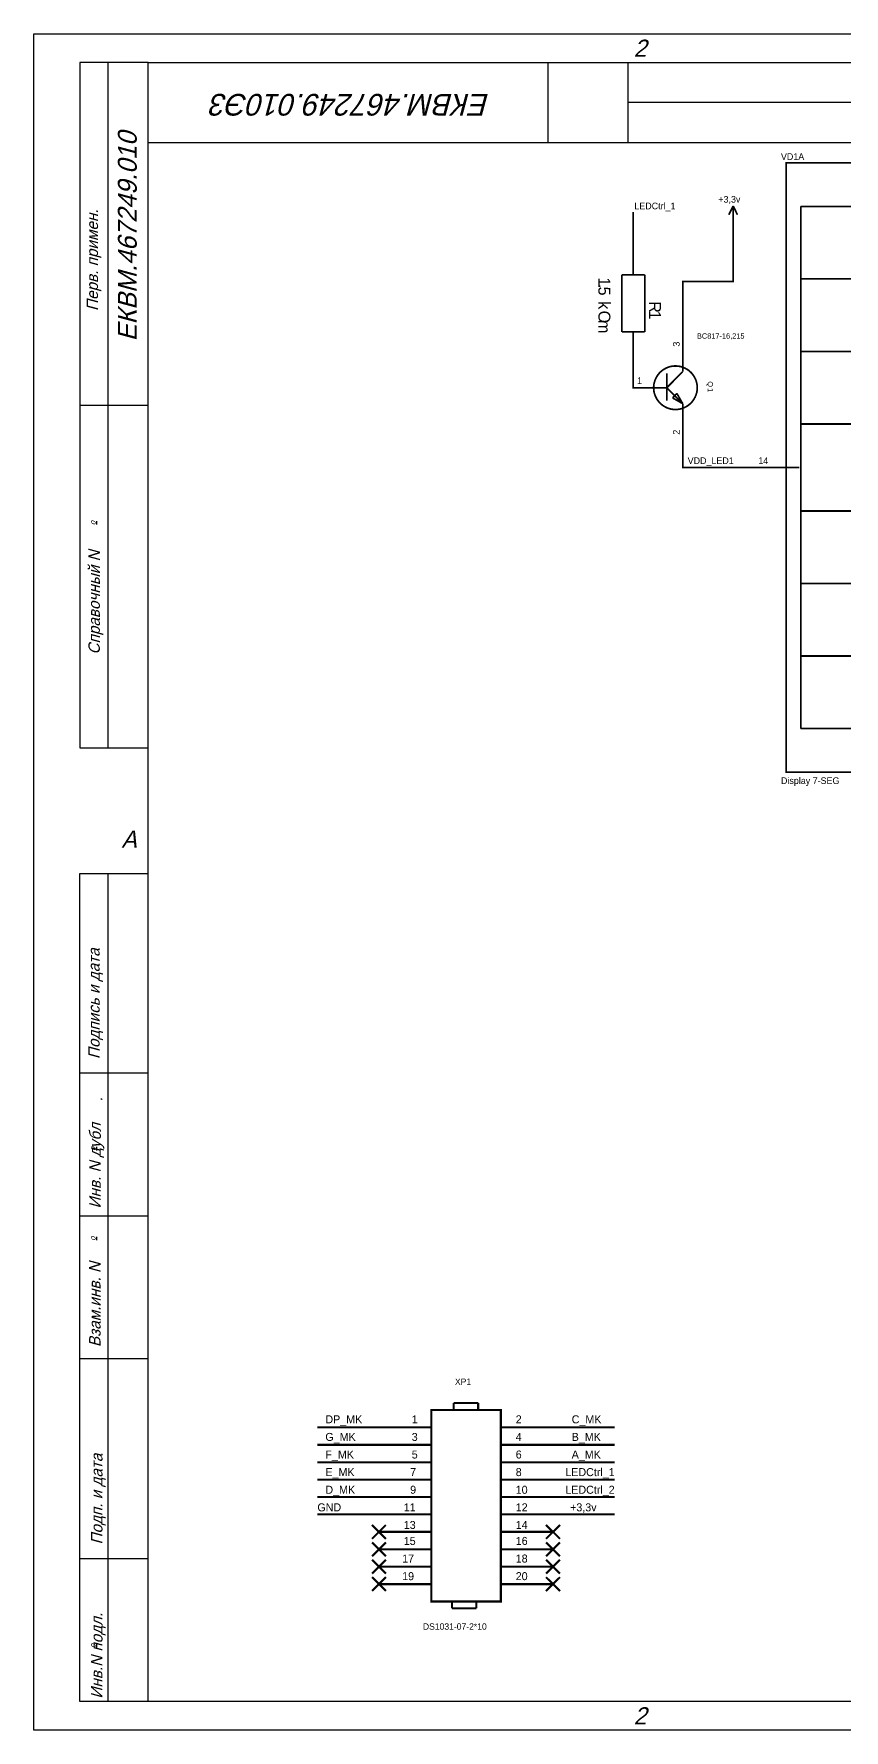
# Model space of a CAD drawing. Header units: millimetres. Extents: x 0 to 420, y 0 to 297.
# Drawn here: x 0 to 141.8, y 0 to 297 of the extents above; entities that cross this region are included whole.
import ezdxf
from ezdxf.enums import TextEntityAlignment as Align

# ---------------------------------------------------------------- set-up
doc = ezdxf.new("R2010")
doc.units = ezdxf.units.MM
doc.header["$MEASUREMENT"] = 0
doc.layers.add('FORMATKA', color=12, linetype='Continuous')
doc.layers.add('Sheet', color=255, linetype='Continuous')
doc.styles.add('TXT', font='tx.shx', dxfattribs={"oblique": 15, "height": 2})

# ---------------------------------------------------------------- blocks, each defined once
blk = doc.blocks.new('A$C4EF315D5')
at = {"layer": 'FORMATKA', "color": 4}
for p, q in [((29.54, -25.06), (29.54, -145.06)), ((41.54, -25.06), (29.54, -25.06)), ((34.54, -145.06), (34.54, -25.06)), ((111.52, -39.06), (111.52, -25.06)), ((125.52, -39.06), (125.52, -25.06)), ((178.52, -32.06), (125.52, -32.06)), ((41.52, -39.06), (111.52, -39.06)), ((111.52, -39.06), (125.52, -39.06)), ((125.52, -39.06), (178.52, -39.06)), ((29.54, -85.06), (41.54, -85.06)), ((29.54, -145.06), (41.54, -145.06)), ((29.54, -167.06), (41.54, -167.06)), ((29.54, -312.06), (29.54, -167.06)), ((34.54, -312.06), (34.54, -167.06)), ((41.54, -202.06), (29.54, -202.06)), ((41.54, -227.06), (29.54, -227.06)), ((41.54, -252.06), (29.54, -252.06)), ((41.54, -287.06), (29.54, -287.06)), ((41.54, -312.06), (29.54, -312.06))]:
    blk.add_line(p, q, dxfattribs=at)
at = {"layer": 'FORMATKA'}
for p, q in [((32.54, -105.98), (32.54, -105.35)), ((32.54, -215.57), (32.54, -214.94)), ((32.54, -231.3), (32.54, -230.67)), ((32.54, -302.59), (32.54, -301.96))]:
    blk.add_line(p, q, dxfattribs=at)
at = {"layer": 'FORMATKA', "color": 12}
blk.add_lwpolyline([(21.52, -317.06), (21.52, -20.06), (441.52, -20.06), (441.52, -317.06)], close=True, dxfattribs=at)
at = {"layer": 'FORMATKA', "color": 4}
blk.add_lwpolyline([(41.52, -312.06), (41.52, -25.06), (436.52, -25.06), (436.52, -312.06), (41.52, -312.06)], dxfattribs=at)
at = {"layer": 'FORMATKA', "color": 12, "style": 'TXT', "oblique": 15}
for s, p in [('2', (126.52, -24.06)), ('А', (36.84, -162.56)), ('2', (126.52, -316.06))]:
    blk.add_text(s, height=3, dxfattribs=at).set_placement(p)
at = {"layer": 'FORMATKA', "style": 'TXT', "oblique": 15}
for s, height, p in [('Перв. примен.', 2, (32.74, -68.57)), ('о', 1, (32.3, -106.06)), ('Справочный N', 2, (33.06, -128.72)), ('Подпись и дата', 2, (33.02, -199.56)), ('.', 2, (33.51, -206.99)), ('Инв. N дубл', 2, (33.23, -225.73)), ('о', 1, (32.3, -215.65)), ('о', 1, (32.3, -231.38)), ('Взам.инв. N', 2, (33.18, -249.99)), ('Подп. и дата', 2, (33.52, -284.56)), ('Инв.N подл.', 2, (33.52, -311.56)), ('о', 1, (32.3, -302.68))]:
    blk.add_text(s, height=height, rotation=90, dxfattribs=at).set_placement(p)
for tag, height, rotation, p in [('ОБОЗНАЧЕНИЕ', 3.8, 180, (77.02, -30.56)), ('ПЕРВ.ПРИМЕНЕНИЕ', 3.3, 90, (39.52, -55.56))]:
    blk.add_attdef(tag, text='', height=height, rotation=rotation, dxfattribs=at).set_placement(p, align=Align.CENTER)
for tag, height, p in [('ОБОЗНАЧЕНИЕ', 5, (375.52, -268.06)), ('НАИМЕНОВАНИЕ1', 3, (352.02, -280.06)), ('МАСШТАБ', 5, (426.52, -287.06)), ('НАИМЕНОВАНИЕ2', 4, (352.02, -288.06)), ('НАИМЕНОВАНИЕ3', 2.5, (352.02, -295.56))]:
    blk.add_attdef(tag, text='', height=height, dxfattribs=at).set_placement(p, align=Align.CENTER)
for tag, p, height in [('РАЗРАБОТАЛ', (270.02, -285.56), 2), ('ПРОВЕРИЛ', (270.02, -290.56), 2), ('Т.КОНТР', (270.02, -295.56), 2), ('ЛИСТ', (400.02, -296.06), 2.5), ('ЛИСТОВ', (423.02, -296.06), 2.5), ('Н.КОНТР', (270.02, -305.56), 2), ('УТВЕРДИЛ', (270.02, -310.56), 2)]:
    blk.add_attdef(tag, p, '', height=height, dxfattribs=at)

msp = doc.modelspace()

# ---------------------------------------------------------------- linework, layer by layer
at = {"layer": 'Sheet', "color": 0}
for points, const_width in [([(131.69, 274.42), (164.69, 274.42), (164.69, 167.74), (131.69, 167.74), (131.69, 274.42)], 0.3), ([(69.55, 56.04), (81.73, 56.04), (81.73, 22.51), (69.55, 22.51), (69.55, 56.04)], 0.36)]:
    msp.add_lwpolyline(points, close=True, dxfattribs=dict(at, const_width=const_width))
for points, const_width in [([(104.92, 265.82), (104.92, 265.82), (104.92, 259.82)], 0.3), ([(113.57, 240.12), (113.57, 253.67), (122.4, 253.67), (122.4, 264.33)], 0.3), ([(122.4, 266.87), (121.64, 265.34)], 0.3), ([(122.4, 266.87), (123.16, 265.34)], 0.3), ([(122.4, 264.33), (122.4, 266.87)], 0.3), ([(146.93, 266.8), (134.23, 266.8)], 0.3), ([(134.23, 266.8), (134.23, 175.36)], 0.3), ([(104.92, 254.83), (104.92, 259.82)], 0.3), ([(104.92, 254.83), (104.92, 259.82)], 0.3), ([(102.92, 244.82), (102.92, 254.83)], 0.3), ([(106.92, 254.83), (102.92, 254.83)], 0.3), ([(106.92, 254.83), (106.92, 244.82)], 0.3), ([(146.93, 254.1), (134.23, 254.1)], 0.3), ([(102.92, 244.82), (106.92, 244.82)], 0.3), ([(104.92, 239.83), (104.92, 244.82)], 0.3), ([(104.92, 244.82), (104.92, 239.83)], 0.3), ([(146.93, 241.41), (134.23, 241.41)], 0.3), ([(105.95, 235.05), (104.92, 235.05), (104.92, 239.83)], 0.3), ([(108.49, 235.05), (108.49, 235.24), (108.51, 235.44), (108.53, 235.63), (108.56, 235.82), (108.61, 235.99), (108.67, 236.18), (108.72, 236.36), (108.8, 236.53), (108.87, 236.69), (108.96, 236.86), (109.04, 237.02), (109.15, 237.18), (109.25, 237.32), (109.37, 237.47), (109.48, 237.6), (109.6, 237.75), (109.74, 237.86), (109.88, 237.98), (110.02, 238.1), (110.17, 238.2), (110.33, 238.3), (110.49, 238.39), (110.65, 238.48), (110.81, 238.55), (110.98, 238.62), (111.16, 238.68), (111.35, 238.74), (111.52, 238.78), (111.71, 238.81), (111.9, 238.84), (112.11, 238.85), (112.3, 238.85)], 0.3), ([(113.57, 237.85), (110.78, 235.05)], 0.3), ([(110.78, 237.58), (110.78, 232.77)], 0.3), ([(112.3, 238.85), (112.3, 238.85)], 0.3), ([(112.3, 238.85), (112.5, 238.85), (112.69, 238.84), (112.88, 238.81), (113.07, 238.78), (113.26, 238.74), (113.43, 238.68), (113.61, 238.62), (113.78, 238.55), (113.96, 238.48), (114.12, 238.39), (114.28, 238.3), (114.44, 238.2), (114.59, 238.1), (114.73, 237.98), (114.86, 237.86), (114.99, 237.75), (115.13, 237.6), (115.24, 237.47), (115.36, 237.32), (115.46, 237.18), (115.56, 237.02), (115.65, 236.86), (115.74, 236.69), (115.81, 236.53), (115.88, 236.36), (115.94, 236.18), (116, 235.99), (116.04, 235.82), (116.07, 235.63), (116.1, 235.44), (116.12, 235.24), (116.12, 235.05)], 0.3), ([(113.57, 240.12), (113.57, 237.85)], 0.3), ([(108.49, 235.05), (105.95, 235.05)], 0.3), ([(112.3, 231.24), (112.11, 231.24), (111.9, 231.25), (111.71, 231.28), (111.52, 231.31), (111.35, 231.35), (111.16, 231.41), (110.98, 231.47), (110.81, 231.54), (110.65, 231.62), (110.49, 231.7), (110.33, 231.79), (110.17, 231.89), (110.02, 232), (109.88, 232.11), (109.74, 232.23), (109.6, 232.35), (109.48, 232.49), (109.37, 232.62), (109.25, 232.77), (109.15, 232.92), (109.04, 233.08), (108.96, 233.24), (108.87, 233.4), (108.8, 233.56), (108.72, 233.73), (108.67, 233.91), (108.61, 234.1), (108.56, 234.27), (108.53, 234.46), (108.51, 234.65), (108.49, 234.86), (108.49, 235.05)], 0.3), ([(108.49, 235.05), (108.49, 235.05)], 0.3), ([(108.49, 235.05), (110.78, 235.05)], 0.3), ([(113.57, 232.26), (110.78, 235.05)], 0.3), ([(116.12, 235.05), (116.12, 234.86), (116.1, 234.65), (116.07, 234.46), (116.04, 234.27), (116, 234.1), (115.94, 233.91), (115.88, 233.73), (115.81, 233.56), (115.74, 233.4), (115.65, 233.24), (115.56, 233.08), (115.46, 232.92), (115.36, 232.77), (115.24, 232.62), (115.13, 232.49), (114.99, 232.35), (114.86, 232.23), (114.73, 232.11), (114.59, 232), (114.44, 231.89), (114.28, 231.79), (114.12, 231.7), (113.96, 231.62), (113.78, 231.54), (113.61, 231.47), (113.43, 231.41), (113.26, 231.35), (113.07, 231.31), (112.88, 231.28), (112.69, 231.25), (112.5, 231.24), (112.3, 231.24)], 0.3), ([(116.12, 235.05), (116.12, 235.05), (116.12, 235.05), (116.12, 235.05), (116.12, 235.05), (116.12, 235.05), (116.12, 235.05), (116.12, 235.05), (116.12, 235.05), (116.12, 235.05), (116.12, 235.05), (116.12, 235.05), (116.12, 235.05), (116.12, 235.05), (116.12, 235.05), (116.12, 235.05), (116.12, 235.05), (116.12, 235.05), (116.12, 235.05), (116.12, 235.05), (116.12, 235.05), (116.12, 235.05), (116.12, 235.05), (116.12, 235.05), (116.12, 235.05), (116.12, 235.05), (116.12, 235.05), (116.12, 235.05), (116.12, 235.05), (116.12, 235.05), (116.12, 235.05), (116.12, 235.05), (116.12, 235.05)], 0.3), ([(116.12, 235.05), (116.12, 235.05)], 0.3), ([(111.8, 233.27), (112.56, 234.04)], 0.3), ([(113.57, 232.26), (111.8, 233.27)], 0.3), ([(113.57, 232.26), (112.56, 234.04)], 0.3), ([(113.57, 229.97), (113.57, 232.26)], 0.3), ([(113.57, 229.97), (113.57, 221.08), (129.02, 221.08)], 0.3), ([(146.93, 228.7), (134.23, 228.7)], 0.3), ([(131.02, 221.08), (129.02, 221.08)], 0.3), ([(134.01, 221.08), (131.02, 221.08)], 0.3), ([(146.93, 213.46), (134.23, 213.46)], 0.3), ([(146.93, 200.77), (134.23, 200.77)], 0.3), ([(146.93, 188.07), (134.23, 188.07)], 0.3), ([(146.93, 175.36), (134.23, 175.36)], 0.3), ([(73.5, 56.04), (73.5, 57.27)], 0.36), ([(73.5, 57.27), (77.77, 57.27)], 0.36), ([(77.77, 57.27), (77.77, 56.04)], 0.36), ([(60.4, 52.99), (49.62, 52.99)], 0.36), ([(69.55, 52.99), (60.4, 52.99)], 0.36), ([(81.73, 52.99), (90.86, 52.99)], 0.36), ([(101.66, 52.99), (90.86, 52.99)], 0.36), ([(60.4, 49.95), (49.62, 49.95)], 0.36), ([(69.55, 49.95), (60.4, 49.95)], 0.36), ([(81.73, 49.95), (90.86, 49.95)], 0.36), ([(101.66, 49.95), (90.86, 49.95)], 0.36), ([(60.4, 46.9), (49.62, 46.9)], 0.36), ([(69.55, 46.9), (60.4, 46.9)], 0.36), ([(81.73, 46.9), (90.86, 46.9)], 0.36), ([(101.66, 46.9), (90.86, 46.9)], 0.36), ([(60.4, 43.85), (49.62, 43.85)], 0.36), ([(69.55, 43.85), (60.4, 43.85)], 0.36), ([(81.73, 43.85), (90.86, 43.85)], 0.36), ([(101.66, 43.85), (90.86, 43.85)], 0.36), ([(60.4, 40.81), (49.62, 40.81)], 0.36), ([(69.55, 40.81), (60.4, 40.81)], 0.36), ([(81.73, 40.81), (90.86, 40.81)], 0.36), ([(101.66, 40.81), (90.86, 40.81)], 0.36), ([(49.62, 37.76), (60.4, 37.76)], 0.36), ([(59.19, 33.49), (61.62, 35.92)], 0.36), ([(59.19, 35.92), (61.62, 33.49)], 0.36), ([(69.55, 37.76), (60.4, 37.76)], 0.36), ([(81.73, 37.76), (90.86, 37.76)], 0.36), ([(89.64, 33.49), (92.09, 35.92)], 0.36), ([(89.64, 35.92), (92.09, 33.49)], 0.36), ([(101.66, 37.76), (90.86, 37.76)], 0.36), ([(59.19, 30.44), (61.62, 32.87)], 0.36), ([(59.19, 32.87), (61.62, 30.44)], 0.36), ([(69.55, 34.71), (60.4, 34.71)], 0.36), ([(81.73, 34.71), (90.86, 34.71)], 0.36), ([(89.64, 30.44), (92.09, 32.87)], 0.36), ([(89.64, 32.87), (92.09, 30.44)], 0.36), ([(59.19, 27.39), (61.62, 29.83)], 0.36), ([(59.19, 29.83), (61.62, 27.39)], 0.36), ([(69.55, 31.67), (60.4, 31.67)], 0.36), ([(81.73, 31.67), (90.86, 31.67)], 0.36), ([(89.64, 27.39), (92.09, 29.83)], 0.36), ([(89.64, 29.83), (92.09, 27.39)], 0.36), ([(59.19, 24.35), (61.62, 26.78)], 0.36), ([(59.19, 26.78), (61.62, 24.35)], 0.36), ([(69.55, 28.6), (60.4, 28.6)], 0.36), ([(81.73, 28.6), (90.86, 28.6)], 0.36), ([(89.64, 24.35), (92.09, 26.78)], 0.36), ([(89.64, 26.78), (92.09, 24.35)], 0.36), ([(69.55, 25.55), (60.4, 25.55)], 0.36), ([(81.73, 25.55), (90.86, 25.55)], 0.36), ([(73.19, 21.3), (73.19, 22.51)], 0.36), ([(77.46, 21.3), (73.19, 21.3)], 0.36), ([(77.46, 22.51), (77.46, 21.3)], 0.36)]:
    msp.add_lwpolyline(points, dxfattribs=dict(at, const_width=const_width))

# ---------------------------------------------------------------- block references
at = {"layer": 'FORMATKA', "color": 12}
ref = msp.add_blockref('A$C4EF315D5', (-21.52, 317.06), dxfattribs=at)
ref.add_attrib('ПЕРВ.ПРИМЕНЕНИЕ', 'ЕКВМ.467249.010', dxfattribs={"height": 3.3, "rotation": 90, "style": 'TXT', "oblique": 15}).set_placement((18, 261.5), align=Align.CENTER)
ref.add_attrib('ОБОЗНАЧЕНИЕ', 'ЕКВМ.467249.010Э3', dxfattribs={"height": 3.8, "rotation": 180, "style": 'TXT', "oblique": 15}).set_placement((55.5, 286.5), align=Align.CENTER)

# ---------------------------------------------------------------- texts
at = {"layer": 'Sheet', "color": 0}
for s, height, p in [('VD1A', 1.167, (130.77, 274.93)), ('LEDCtrl_1', 1.167, (105.11, 266.29)), ('+3,3v', 1.167, (119.81, 267.46)), ('BC817-16,215', 0.934, (116.07, 243.64)), ('1', 1.17, (105.57, 235.7)), ('VDD_LED1', 1.167, (114.44, 221.69)), ('14', 1.167, (126.81, 221.69)), ('Display 7-SEG', 1.1675, (130.77, 165.66)), ('XP1', 1.121, (73.7, 60.44)), ('DP_MK', 1.401, (51.02, 53.71)), ('1', 1.4, (66.14, 53.71)), ('2', 1.4, (84.34, 53.71)), ('C_MK', 1.401, (94.14, 53.71)), ('G_MK', 1.401, (51.02, 50.63)), ('3', 1.4, (66.14, 50.63)), ('4', 1.4, (84.34, 50.63)), ('B_MK', 1.401, (94.14, 50.63)), ('F_MK', 1.401, (51.02, 47.55)), ('5', 1.4, (66.14, 47.55)), ('6', 1.4, (84.34, 47.55)), ('A_MK', 1.401, (94.14, 47.55)), ('E_MK', 1.401, (51.02, 44.47)), ('7', 1.4, (65.86, 44.47)), ('8', 1.4, (84.34, 44.47)), ('LEDCtrl_1', 1.401, (93.02, 44.47)), ('D_MK', 1.401, (51.02, 41.38)), ('9', 1.4, (65.86, 41.38)), ('10', 1.401, (84.34, 41.38)), ('LEDCtrl_2', 1.401, (93.02, 41.38)), ('GND', 1.401, (49.62, 38.3)), ('11', 1.401, (64.74, 38.3)), ('12', 1.401, (84.34, 38.3)), ('+3,3v', 1.401, (93.86, 38.3)), ('13', 1.401, (64.74, 35.22)), ('14', 1.401, (84.34, 35.22)), ('15', 1.401, (64.74, 32.42)), ('16', 1.401, (84.34, 32.42)), ('17', 1.401, (64.46, 29.34)), ('18', 1.401, (84.34, 29.34)), ('19', 1.401, (64.46, 26.25)), ('20', 1.401, (84.34, 26.25)), ('DS1031-07-2*10', 1.1208, (68.1, 17.57))]:
    msp.add_text(s, height=height, dxfattribs=at).set_placement(p)
for s, height, rotation, p in [('5', 2.1, 270, (98.81, 252.75)), ('1', 2.1, 270, (98.81, 254.38)), ('.', 2.1, 270, (98.81, 253.21)), ('k', 2.1, 270, (98.81, 250.18)), ('R', 2.1, 270, (107.67, 250.18)), ('O', 2.1, 270, (98.81, 248.54)), ('m', 2.1, 270, (98.81, 246.91)), ('1', 2.1, 270, (107.67, 248.54)), ('3', 1.17, 90, (113.04, 242.24)), ('Q', 0.934, 270, (117.94, 236.17)), ('1', 0.934, 270, (117.94, 235)), ('2', 1.17, 90, (113.04, 226.83))]:
    msp.add_text(s, height=height, rotation=rotation, dxfattribs=at).set_placement(p)

doc.saveas('drawing.dxf')
